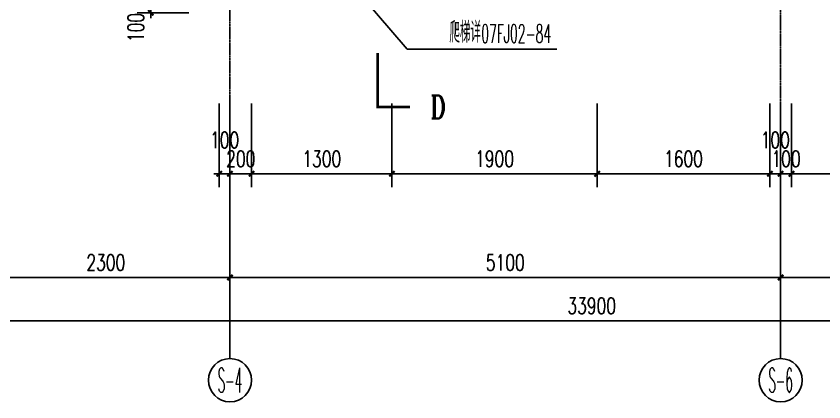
# Model space of a CAD drawing. Extents: x 0 to 2037025, y -2738621 to 0.
# Drawn here: x 973804 to 981284, y -1393863 to -1390295 of the extents above; entities that cross this region are included whole.
import ezdxf
from ezdxf.enums import TextEntityAlignment as Align

# ---------------------------------------------------------------- set-up
doc = ezdxf.new("R2010")
doc.units = 0
doc.header["$LTSCALE"] = 10
doc.header["$MEASUREMENT"] = 0
doc.linetypes.add('DOTE', pattern=[2.42, 2, -0.2, 0.02, -0.2])
for name, color, linetype in [('AXIS', 3, 'Continuous'), ('AXIS_TEXT', 7, 'Continuous'), ('DIM_LEAD', 3, 'Continuous'), ('DIM_SYMB', 3, 'Continuous'), ('DOTE', 1, 'DOTE'), ('PUB_DIM', 3, 'Continuous'), ('PUB_TEXT', 7, 'Continuous')]:
    doc.layers.add(name, color=color, linetype=linetype)
doc.styles.add('_TCH_AXIS', font='COMPLEX', dxfattribs={"bigfont": 'GBCBIG'})
doc.styles.add('_TCH_DIM', font='SIMPLEX.shx', dxfattribs={"width": 0.7, "bigfont": 'GBCBIG.shx'})
doc.styles.add('_TCH_DIM_T3', font='simplex_.ttf', dxfattribs={"width": 0.705882, "bigfont": 'GBCBIG'})
doc.styles.add('_TCH_LABEL', font='COMPLEX', dxfattribs={"bigfont": 'GBCBIG'})
doc.styles.add('COMPLEX', font='COMPLEX')
doc.dimstyles.new('_TCH_ARCH&&50', dxfattribs={"dimtxt": 148.75, "dimasz": 50, "dimexe": 125, "dimexo": 150, "dimgap": 63.125, "dimtad": 1, "dimdec": 0, "dimzin": 0, "dimdsep": 46, "dimtxsty": '_TCH_DIM_T3', "dimblk": 'ARCHTICK', "dimcen": 0.09, "dimclrt": 7, "dimazin": 2, "dimtfac": 1, "dimtdec": 0, "dimtix": 1, "dimtmove": 2, "dimatfit": 3, "dimfxl": 0, "dimtolj": 1, "dimtzin": 0, "dimarcsym": 0})

# ---------------------------------------------------------------- blocks, each defined once
blk = doc.blocks.new('_ArchTick')
at = {"color": 0, "linetype": 'ByBlock', "const_width": 0.4}
blk.add_lwpolyline([(-0.5, -0.5), (0.5, 0.5)], dxfattribs=at)
blk = doc.blocks.new('*D737')
at = {"layer": 'AXIS', "color": 0, "lineweight": -2, "transparency": 16777216}
for p, q in [((973483.9, -1391613.1), (973483.9, -1392838.1)), ((975783.9, -1391613.1), (975783.9, -1392838.1)), ((973483.9, -1392713.1), (975783.9, -1392713.1))]:
    blk.add_line(p, q, dxfattribs=at)
at = {"layer": 'Defpoints', "color": 0, "transparency": 16777216}
for p in [(973483.9, -1391463.1), (975783.9, -1391463.1), (975783.9, -1392713.1)]:
    blk.add_point(p, dxfattribs=at)
at = {"layer": 'AXIS', "color": 0, "lineweight": -2, "transparency": 16777216, "xscale": 50, "yscale": 50, "zscale": 50, "rotation": 180}
blk.add_blockref('_ArchTick', (973483.9, -1392713.1), dxfattribs=at)
at = {"layer": 'AXIS', "color": 0, "lineweight": -2, "transparency": 16777216, "xscale": 50, "yscale": 50, "zscale": 50}
blk.add_blockref('_ArchTick', (975783.9, -1392713.1), dxfattribs=at)
at = {"layer": 'AXIS', "color": 7, "transparency": 16777216, "insert": (974633.9, -1392574.9), "char_height": 148.75, "attachment_point": 5, "style": '_TCH_DIM_T3'}
blk.add_mtext('\\A1;2300', dxfattribs=at)
blk = doc.blocks.new('*D738')
at = {"layer": 'AXIS', "color": 0, "lineweight": -2, "transparency": 16777216}
for p, q in [((975783.9, -1391613.1), (975783.9, -1392838.1)), ((980883.9, -1391613.1), (980883.9, -1392838.1)), ((975783.9, -1392713.1), (980883.9, -1392713.1))]:
    blk.add_line(p, q, dxfattribs=at)
at = {"layer": 'Defpoints', "color": 0, "transparency": 16777216}
for p in [(975783.9, -1391463.1), (980883.9, -1391463.1), (980883.9, -1392713.1)]:
    blk.add_point(p, dxfattribs=at)
at = {"layer": 'AXIS', "color": 0, "lineweight": -2, "transparency": 16777216, "xscale": 50, "yscale": 50, "zscale": 50, "rotation": 180}
blk.add_blockref('_ArchTick', (975783.9, -1392713.1), dxfattribs=at)
at = {"layer": 'AXIS', "color": 0, "lineweight": -2, "transparency": 16777216, "xscale": 50, "yscale": 50, "zscale": 50}
blk.add_blockref('_ArchTick', (980883.9, -1392713.1), dxfattribs=at)
at = {"layer": 'AXIS', "color": 7, "transparency": 16777216, "insert": (978333.9, -1392574.9), "char_height": 148.75, "attachment_point": 5, "style": '_TCH_DIM_T3'}
blk.add_mtext('\\A1;5100', dxfattribs=at)
blk = doc.blocks.new('*D739')
at = {"layer": 'AXIS', "color": 0, "lineweight": -2, "transparency": 16777216}
for p, q in [((980883.9, -1391613.1), (980883.9, -1392838.1)), ((986883.9, -1391613.1), (986883.9, -1392838.1)), ((980883.9, -1392713.1), (986883.9, -1392713.1))]:
    blk.add_line(p, q, dxfattribs=at)
at = {"layer": 'Defpoints', "color": 0, "transparency": 16777216}
for p in [(980883.9, -1391463.1), (986883.9, -1391463.1), (986883.9, -1392713.1)]:
    blk.add_point(p, dxfattribs=at)
at = {"layer": 'AXIS', "color": 0, "lineweight": -2, "transparency": 16777216, "xscale": 50, "yscale": 50, "zscale": 50, "rotation": 180}
blk.add_blockref('_ArchTick', (980883.9, -1392713.1), dxfattribs=at)
at = {"layer": 'AXIS', "color": 0, "lineweight": -2, "transparency": 16777216, "xscale": 50, "yscale": 50, "zscale": 50}
blk.add_blockref('_ArchTick', (986883.9, -1392713.1), dxfattribs=at)
at = {"layer": 'AXIS', "color": 7, "transparency": 16777216, "insert": (983883.9, -1392574.9), "char_height": 148.75, "attachment_point": 5, "style": '_TCH_DIM_T3'}
blk.add_mtext('\\A1;6000', dxfattribs=at)
blk = doc.blocks.new('*D743')
at = {"layer": 'AXIS', "color": 0, "lineweight": -2, "transparency": 16777216}
for p, q in [((962183.9, -1391613.1), (962183.9, -1393238.1)), ((996083.9, -1391613.1), (996083.9, -1393238.1)), ((962183.9, -1393113.1), (996083.9, -1393113.1))]:
    blk.add_line(p, q, dxfattribs=at)
at = {"layer": 'Defpoints', "color": 0, "transparency": 16777216}
for p in [(962183.9, -1391463.1), (996083.9, -1391463.1), (996083.9, -1393113.1)]:
    blk.add_point(p, dxfattribs=at)
at = {"layer": 'AXIS', "color": 0, "lineweight": -2, "transparency": 16777216, "xscale": 50, "yscale": 50, "zscale": 50, "rotation": 180}
blk.add_blockref('_ArchTick', (962183.9, -1393113.1), dxfattribs=at)
at = {"layer": 'AXIS', "color": 0, "lineweight": -2, "transparency": 16777216, "xscale": 50, "yscale": 50, "zscale": 50}
blk.add_blockref('_ArchTick', (996083.9, -1393113.1), dxfattribs=at)
at = {"layer": 'AXIS', "color": 7, "transparency": 16777216, "insert": (979133.9, -1392974.9), "char_height": 148.75, "attachment_point": 5, "style": '_TCH_DIM_T3'}
blk.add_mtext('\\A1;33900', dxfattribs=at)
blk = doc.blocks.new('*D783')
at = {"layer": 'Defpoints', "color": 0, "transparency": 16777216}
for p in [(980983.9, -1390953.3), (986733.9, -1390953.3), (986733.9, -1391753.3)]:
    blk.add_point(p, dxfattribs=at)
at = {"layer": 'PUB_DIM', "color": 0, "lineweight": -2, "transparency": 16777216}
for p, q in [((980983.9, -1391103.3), (980983.9, -1391878.3)), ((986733.9, -1391103.3), (986733.9, -1391878.3)), ((980983.9, -1391753.3), (986733.9, -1391753.3))]:
    blk.add_line(p, q, dxfattribs=at)
at = {"layer": 'PUB_DIM', "color": 0, "lineweight": -2, "transparency": 16777216, "xscale": 50, "yscale": 50, "zscale": 50, "rotation": 180}
blk.add_blockref('_ArchTick', (980983.9, -1391753.3), dxfattribs=at)
at = {"layer": 'PUB_DIM', "color": 0, "lineweight": -2, "transparency": 16777216, "xscale": 50, "yscale": 50, "zscale": 50}
blk.add_blockref('_ArchTick', (986733.9, -1391753.3), dxfattribs=at)
at = {"layer": 'PUB_DIM', "color": 7, "transparency": 16777216, "insert": (983858.9, -1391615.2), "char_height": 148.75, "attachment_point": 5, "style": '_TCH_DIM_T3'}
blk.add_mtext('\\A1;5750', dxfattribs=at)
blk = doc.blocks.new('*D784')
at = {"layer": 'Defpoints', "color": 0, "transparency": 16777216}
for p in [(980883.9, -1390953.3), (980983.9, -1390953.3), (980983.9, -1391753.3)]:
    blk.add_point(p, dxfattribs=at)
at = {"layer": 'PUB_DIM', "color": 0, "lineweight": -2, "transparency": 16777216}
for p, q in [((980883.9, -1391103.3), (980883.9, -1391878.3)), ((980983.9, -1391103.3), (980983.9, -1391878.3)), ((980883.9, -1391753.3), (980833.9, -1391753.3)), ((980883.9, -1391753.3), (980983.9, -1391753.3)), ((980983.9, -1391753.3), (981033.9, -1391753.3))]:
    blk.add_line(p, q, dxfattribs=at)
at = {"layer": 'PUB_DIM', "color": 0, "lineweight": -2, "transparency": 16777216, "xscale": 50, "yscale": 50, "zscale": 50}
blk.add_blockref('_ArchTick', (980883.9, -1391753.3), dxfattribs=at)
at = {"layer": 'PUB_DIM', "color": 0, "lineweight": -2, "transparency": 16777216, "xscale": 50, "yscale": 50, "zscale": 50, "rotation": 180}
blk.add_blockref('_ArchTick', (980983.9, -1391753.3), dxfattribs=at)
at = {"layer": 'PUB_DIM', "color": 7, "transparency": 16777216, "insert": (980933.9, -1391615.2), "char_height": 148.75, "attachment_point": 5, "style": '_TCH_DIM_T3'}
blk.add_mtext('\\A1;100', dxfattribs=at)
blk = doc.blocks.new('*D785')
at = {"layer": 'Defpoints', "color": 0, "transparency": 16777216}
for p in [(980783.9, -1390953.3), (980883.9, -1390953.3), (980883.9, -1391753.3)]:
    blk.add_point(p, dxfattribs=at)
at = {"layer": 'PUB_DIM', "color": 0, "lineweight": -2, "transparency": 16777216}
for p, q in [((980783.9, -1391103.3), (980783.9, -1391878.3)), ((980883.9, -1391103.3), (980883.9, -1391878.3)), ((980783.9, -1391753.3), (980733.9, -1391753.3)), ((980783.9, -1391753.3), (980883.9, -1391753.3)), ((980883.9, -1391753.3), (980933.9, -1391753.3))]:
    blk.add_line(p, q, dxfattribs=at)
at = {"layer": 'PUB_DIM', "color": 0, "lineweight": -2, "transparency": 16777216, "xscale": 50, "yscale": 50, "zscale": 50}
blk.add_blockref('_ArchTick', (980783.9, -1391753.3), dxfattribs=at)
at = {"layer": 'PUB_DIM', "color": 0, "lineweight": -2, "transparency": 16777216, "xscale": 50, "yscale": 50, "zscale": 50, "rotation": 180}
blk.add_blockref('_ArchTick', (980883.9, -1391753.3), dxfattribs=at)
at = {"layer": 'PUB_DIM', "color": 7, "transparency": 16777216, "insert": (980833.9, -1391440.8), "char_height": 148.75, "attachment_point": 5, "style": '_TCH_DIM_T3'}
blk.add_mtext('\\A1;100', dxfattribs=at)
blk = doc.blocks.new('*D786')
at = {"layer": 'Defpoints', "color": 0, "transparency": 16777216}
for p in [(979183.9, -1390953.3), (980783.9, -1390953.3), (980783.9, -1391753.3)]:
    blk.add_point(p, dxfattribs=at)
at = {"layer": 'PUB_DIM', "color": 0, "lineweight": -2, "transparency": 16777216}
for p, q in [((979183.9, -1391103.3), (979183.9, -1391878.3)), ((980783.9, -1391103.3), (980783.9, -1391878.3)), ((979183.9, -1391753.3), (980783.9, -1391753.3))]:
    blk.add_line(p, q, dxfattribs=at)
at = {"layer": 'PUB_DIM', "color": 0, "lineweight": -2, "transparency": 16777216, "xscale": 50, "yscale": 50, "zscale": 50, "rotation": 180}
blk.add_blockref('_ArchTick', (979183.9, -1391753.3), dxfattribs=at)
at = {"layer": 'PUB_DIM', "color": 0, "lineweight": -2, "transparency": 16777216, "xscale": 50, "yscale": 50, "zscale": 50}
blk.add_blockref('_ArchTick', (980783.9, -1391753.3), dxfattribs=at)
at = {"layer": 'PUB_DIM', "color": 7, "transparency": 16777216, "insert": (979983.9, -1391615.2), "char_height": 148.75, "attachment_point": 5, "style": '_TCH_DIM_T3'}
blk.add_mtext('\\A1;1600', dxfattribs=at)
blk = doc.blocks.new('*D787')
at = {"layer": 'Defpoints', "color": 0, "transparency": 16777216}
for p in [(977283.9, -1390953.3), (979183.9, -1390953.3), (979183.9, -1391753.3)]:
    blk.add_point(p, dxfattribs=at)
at = {"layer": 'PUB_DIM', "color": 0, "lineweight": -2, "transparency": 16777216}
for p, q in [((977283.9, -1391103.3), (977283.9, -1391878.3)), ((979183.9, -1391103.3), (979183.9, -1391878.3)), ((977283.9, -1391753.3), (979183.9, -1391753.3))]:
    blk.add_line(p, q, dxfattribs=at)
at = {"layer": 'PUB_DIM', "color": 0, "lineweight": -2, "transparency": 16777216, "xscale": 50, "yscale": 50, "zscale": 50, "rotation": 180}
blk.add_blockref('_ArchTick', (977283.9, -1391753.3), dxfattribs=at)
at = {"layer": 'PUB_DIM', "color": 0, "lineweight": -2, "transparency": 16777216, "xscale": 50, "yscale": 50, "zscale": 50}
blk.add_blockref('_ArchTick', (979183.9, -1391753.3), dxfattribs=at)
at = {"layer": 'PUB_DIM', "color": 7, "transparency": 16777216, "insert": (978233.9, -1391615.2), "char_height": 148.75, "attachment_point": 5, "style": '_TCH_DIM_T3'}
blk.add_mtext('\\A1;1900', dxfattribs=at)
blk = doc.blocks.new('*D788')
at = {"layer": 'Defpoints', "color": 0, "transparency": 16777216}
for p in [(975983.9, -1390953.3), (977283.9, -1390953.3), (977283.9, -1391753.3)]:
    blk.add_point(p, dxfattribs=at)
at = {"layer": 'PUB_DIM', "color": 0, "lineweight": -2, "transparency": 16777216}
for p, q in [((975983.9, -1391103.3), (975983.9, -1391878.3)), ((977283.9, -1391103.3), (977283.9, -1391878.3)), ((975983.9, -1391753.3), (977283.9, -1391753.3))]:
    blk.add_line(p, q, dxfattribs=at)
at = {"layer": 'PUB_DIM', "color": 0, "lineweight": -2, "transparency": 16777216, "xscale": 50, "yscale": 50, "zscale": 50, "rotation": 180}
blk.add_blockref('_ArchTick', (975983.9, -1391753.3), dxfattribs=at)
at = {"layer": 'PUB_DIM', "color": 0, "lineweight": -2, "transparency": 16777216, "xscale": 50, "yscale": 50, "zscale": 50}
blk.add_blockref('_ArchTick', (977283.9, -1391753.3), dxfattribs=at)
at = {"layer": 'PUB_DIM', "color": 7, "transparency": 16777216, "insert": (976633.9, -1391615.2), "char_height": 148.75, "attachment_point": 5, "style": '_TCH_DIM_T3'}
blk.add_mtext('\\A1;1300', dxfattribs=at)
blk = doc.blocks.new('*D789')
at = {"layer": 'Defpoints', "color": 0, "transparency": 16777216}
for p in [(975783.9, -1390953.3), (975983.9, -1390953.3), (975983.9, -1391753.3)]:
    blk.add_point(p, dxfattribs=at)
at = {"layer": 'PUB_DIM', "color": 0, "lineweight": -2, "transparency": 16777216}
for p, q in [((975783.9, -1391103.3), (975783.9, -1391878.3)), ((975983.9, -1391103.3), (975983.9, -1391878.3)), ((975783.9, -1391753.3), (975733.9, -1391753.3)), ((975783.9, -1391753.3), (975983.9, -1391753.3)), ((975983.9, -1391753.3), (976033.9, -1391753.3))]:
    blk.add_line(p, q, dxfattribs=at)
at = {"layer": 'PUB_DIM', "color": 0, "lineweight": -2, "transparency": 16777216, "xscale": 50, "yscale": 50, "zscale": 50}
blk.add_blockref('_ArchTick', (975783.9, -1391753.3), dxfattribs=at)
at = {"layer": 'PUB_DIM', "color": 0, "lineweight": -2, "transparency": 16777216, "xscale": 50, "yscale": 50, "zscale": 50, "rotation": 180}
blk.add_blockref('_ArchTick', (975983.9, -1391753.3), dxfattribs=at)
at = {"layer": 'PUB_DIM', "color": 7, "transparency": 16777216, "insert": (975883.9, -1391615.2), "char_height": 148.75, "attachment_point": 5, "style": '_TCH_DIM_T3'}
blk.add_mtext('\\A1;200', dxfattribs=at)
blk = doc.blocks.new('*D790')
at = {"layer": 'Defpoints', "color": 0, "transparency": 16777216}
for p in [(975683.9, -1390953.3), (975783.9, -1390953.3), (975783.9, -1391753.3)]:
    blk.add_point(p, dxfattribs=at)
at = {"layer": 'PUB_DIM', "color": 0, "lineweight": -2, "transparency": 16777216}
for p, q in [((975683.9, -1391103.3), (975683.9, -1391878.3)), ((975783.9, -1391103.3), (975783.9, -1391878.3)), ((975683.9, -1391753.3), (975633.9, -1391753.3)), ((975683.9, -1391753.3), (975783.9, -1391753.3)), ((975783.9, -1391753.3), (975833.9, -1391753.3))]:
    blk.add_line(p, q, dxfattribs=at)
at = {"layer": 'PUB_DIM', "color": 0, "lineweight": -2, "transparency": 16777216, "xscale": 50, "yscale": 50, "zscale": 50}
blk.add_blockref('_ArchTick', (975683.9, -1391753.3), dxfattribs=at)
at = {"layer": 'PUB_DIM', "color": 0, "lineweight": -2, "transparency": 16777216, "xscale": 50, "yscale": 50, "zscale": 50, "rotation": 180}
blk.add_blockref('_ArchTick', (975783.9, -1391753.3), dxfattribs=at)
at = {"layer": 'PUB_DIM', "color": 7, "transparency": 16777216, "insert": (975733.9, -1391440.8), "char_height": 148.75, "attachment_point": 5, "style": '_TCH_DIM_T3'}
blk.add_mtext('\\A1;100', dxfattribs=at)
blk = doc.blocks.new('*D822')
at = {"layer": 'Defpoints', "color": 0, "transparency": 16777216}
for p in [(975050.2, -1390163.1), (975553.7, -1390163.1), (975553.7, -1390263.1)]:
    blk.add_point(p, dxfattribs=at)
at = {"layer": 'PUB_DIM', "color": 0, "lineweight": -2, "transparency": 16777216}
for p, q in [((975050.2, -1390163.1), (975050.2, -1390113.1)), ((975403.7, -1390163.1), (974925.2, -1390163.1)), ((975050.2, -1390263.1), (975050.2, -1390163.1)), ((975403.7, -1390263.1), (974925.2, -1390263.1)), ((975050.2, -1390263.1), (975050.2, -1390313.1))]:
    blk.add_line(p, q, dxfattribs=at)
at = {"layer": 'PUB_DIM', "color": 0, "lineweight": -2, "transparency": 16777216, "xscale": 50, "yscale": 50, "zscale": 50}
for p, rotation in [((975050.2, -1390163.1), 270), ((975050.2, -1390263.1), 90)]:
    blk.add_blockref('_ArchTick', p, dxfattribs=dict(at, rotation=rotation))
at = {"layer": 'PUB_DIM', "color": 7, "transparency": 16777216, "insert": (974912.7, -1390400.6), "char_height": 148.75, "attachment_point": 5, "rotation": 90, "style": '_TCH_DIM_T3'}
blk.add_mtext('\\A1;100', dxfattribs=at)
blk = doc.blocks.new('_AXISO')
blk.add_circle((0, 0), 0.5)
at = {"layer": 'AXIS_TEXT', "style": 'COMPLEX', "width": 1.041667}
blk.add_attdef('A', text='', height=0.56, dxfattribs=at).set_placement((-0.25, -0.28), (0.25, -0.28), align=Align.FIT)

msp = doc.modelspace()

# ---------------------------------------------------------------- linework, layer by layer
at = {"layer": 'AXIS'}
for p, q in [((975783.9, -1391463.1), (975783.9, -1393463.1)), ((980883.9, -1391463.1), (980883.9, -1393463.1))]:
    msp.add_line(p, q, dxfattribs=at)
at = {"layer": 'DIM_LEAD'}
for p, q in [((976664.9, -1389713.1), (977424.7, -1390600.8)), ((977424.7, -1390600.8), (978810.9, -1390600.8))]:
    msp.add_line(p, q, dxfattribs=at)
at = {"layer": 'DIM_SYMB', "const_width": 25}
msp.add_lwpolyline([(977151.7, -1390635.7), (977151.7, -1391135.7), (977451.7, -1391135.7)], dxfattribs=at)
at = {"layer": 'DOTE'}
for p, q in [((975783.9, -1353463.1), (975783.9, -1391563.1)), ((980883.9, -1391563.1), (980883.9, -1377263.1))]:
    msp.add_line(p, q, dxfattribs=at)

# ---------------------------------------------------------------- block references
at = {"layer": 'AXIS'}
ref = msp.add_blockref('_AXISO', (975783.9, -1393663.1), dxfattribs=dict(at, xscale=400, yscale=400, zscale=400))
ref.add_attrib('A', 'S-4', dxfattribs={"layer": 'AXIS_TEXT', "height": 226.27, "style": '_TCH_AXIS', "width": 0.33871}).set_placement((975670.8, -1393776.3), (975897.1, -1393776.3), align=Align.FIT)
ref = msp.add_blockref('_AXISO', (980883.9, -1393663.1), dxfattribs=dict(at, xscale=400, yscale=400, zscale=400))
ref.add_attrib('A', 'S-6', dxfattribs={"layer": 'AXIS_TEXT', "height": 226.27, "style": '_TCH_AXIS', "width": 0.35}).set_placement((980770.8, -1393776.3), (980997.1, -1393776.3), align=Align.FIT)

# ---------------------------------------------------------------- texts
at = {"layer": 'PUB_TEXT'}
for s, height, style, width, p in [('爬梯详', 192.91, '_TCH_DIM', 0.7, (977816, -1390540.8)), ('07FJ02-84', 170, '_TCH_DIM', 0.494118, (978110.9, -1390540.8)), ('D', 212.5, '_TCH_LABEL', 0.705882, (977641, -1391241.9))]:
    msp.add_text(s, height=height, dxfattribs=dict(at, style=style, width=width)).set_placement(p)

# ---------------------------------------------------------------- dimensions: what is measured, and where the dimension line sits
at = {"layer": 'AXIS'}
for p1, p2, distance, picture, middle in [((962183.9, -1391463.1), (996083.9, -1391463.1), -1650, '*D743', (979133.9, -1392974.9)), ((973483.9, -1391463.1), (975783.9, -1391463.1), -1250, '*D737', (974633.9, -1392574.9)), ((975783.9, -1391463.1), (980883.9, -1391463.1), -1250, '*D738', (978333.9, -1392574.9)), ((980883.9, -1391463.1), (986883.9, -1391463.1), -1250, '*D739', (983883.9, -1392574.9))]:
    dim = msp.add_aligned_dim(p1=p1, p2=p2, distance=distance, dimstyle='_TCH_ARCH&&50', dxfattribs=at)
    dim.commit()
    dim.dimension.update_dxf_attribs({"geometry": picture, "text_midpoint": middle})
at = {"layer": 'PUB_DIM'}
for base, p1, p2, angle, picture, middle in [((975050.2, -1390163.1), (975553.7, -1390263.1), (975553.7, -1390163.1), 90, '*D822', (974912.7, -1390400.6)), ((975783.9, -1391753.3), (975683.9, -1390953.3), (975783.9, -1390953.3), 0, '*D790', (975733.9, -1391440.8)), ((980883.9, -1391753.3), (980783.9, -1390953.3), (980883.9, -1390953.3), 0, '*D785', (980833.9, -1391440.8))]:
    dim = msp.add_linear_dim(base=base, p1=p1, p2=p2, angle=angle, dimstyle='_TCH_ARCH&&50', dxfattribs=at)
    dim.commit()
    dim.dimension.update_dxf_attribs({"geometry": picture, "text_midpoint": middle, "dimtype": 129})
for p1, p2, picture, middle in [((975783.9, -1390953.3), (975983.9, -1390953.3), '*D789', (975883.9, -1391615.2)), ((975983.9, -1390953.3), (977283.9, -1390953.3), '*D788', (976633.9, -1391615.2)), ((977283.9, -1390953.3), (979183.9, -1390953.3), '*D787', (978233.9, -1391615.2)), ((979183.9, -1390953.3), (980783.9, -1390953.3), '*D786', (979983.9, -1391615.2)), ((980883.9, -1390953.3), (980983.9, -1390953.3), '*D784', (980933.9, -1391615.2)), ((980983.9, -1390953.3), (986733.9, -1390953.3), '*D783', (983858.9, -1391615.2))]:
    dim = msp.add_aligned_dim(p1=p1, p2=p2, distance=-800, dimstyle='_TCH_ARCH&&50', dxfattribs=at)
    dim.commit()
    dim.dimension.update_dxf_attribs({"geometry": picture, "text_midpoint": middle})

doc.saveas('drawing.dxf')
